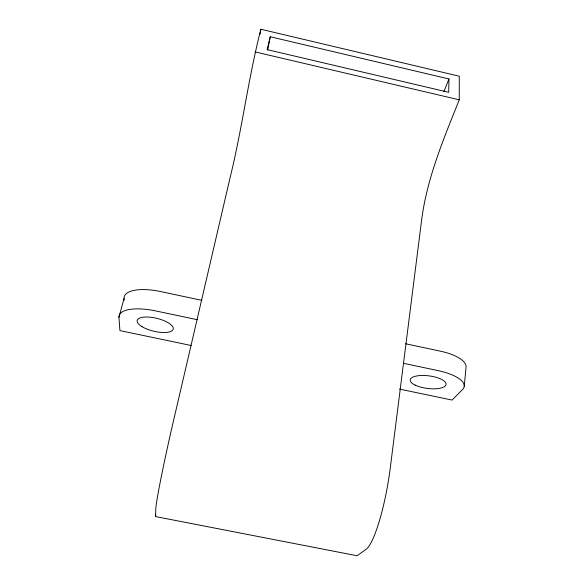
<?xml version="1.0" encoding="UTF-8"?>
<svg xmlns="http://www.w3.org/2000/svg" width="585" height="585" viewBox="0 0 585 585"><rect width="100%" height="100%" fill="white"/><g stroke="black" fill="none" stroke-linecap="round" stroke-linejoin="round"><path stroke-width="0.88" d="M459.247 99.823L459.291 76.225L260.866 29.25C248.267 78.207 242.241 128.612 230.08 177.708L172.677 424.344A67.758 2.281 -77.5 0 0 155.844 508.182L155.486 516.555L357.091 555.75L366.173 549.22A66.61 12.051 -79.8 0 0 390.217 468.358L421.558 220.56C426.867 178.388 443.605 138.945 459.247 99.823L255.031 51.889M448.936 78.975L448.739 92.32L267.133 49.615L270.263 36.753L448.936 78.975L443.949 91.552M464.227 386.4L466.048 367.321A35.846 13.228 7 0 0 440.278 351.154L405.624 343.768M259.901 34.61L260.866 29.25M267.681 50.098L270.263 36.753M155.486 516.555L155.895 514.785M191.222 345.516L119.925 330.605L118.952 317.26L124.064 298.46A36.745 13.806 13.7 0 1 160.458 291.527L201.869 300.346M399.445 389.069L452.059 400.074L462.567 389.5A36.182 12.694 7.2 0 0 438.15 370.634L403.365 363.278M197.364 319.724L155.53 310.884A37.096 13.258 13.5 0 0 118.952 317.26M124.064 298.46L124.166 300.193M142.118 326.722A18.537 6.625 13.5 0 0 172.582 330.276A18.537 6.625 13.5 0 0 150.959 317.289A18.537 6.625 13.5 0 0 142.118 326.722M415.094 385.091A18.084 6.34 7.2 0 0 445.36 385.881A18.084 6.34 7.2 0 0 424.015 375.482A18.084 6.34 7.2 0 0 415.094 385.091"/></g></svg>
